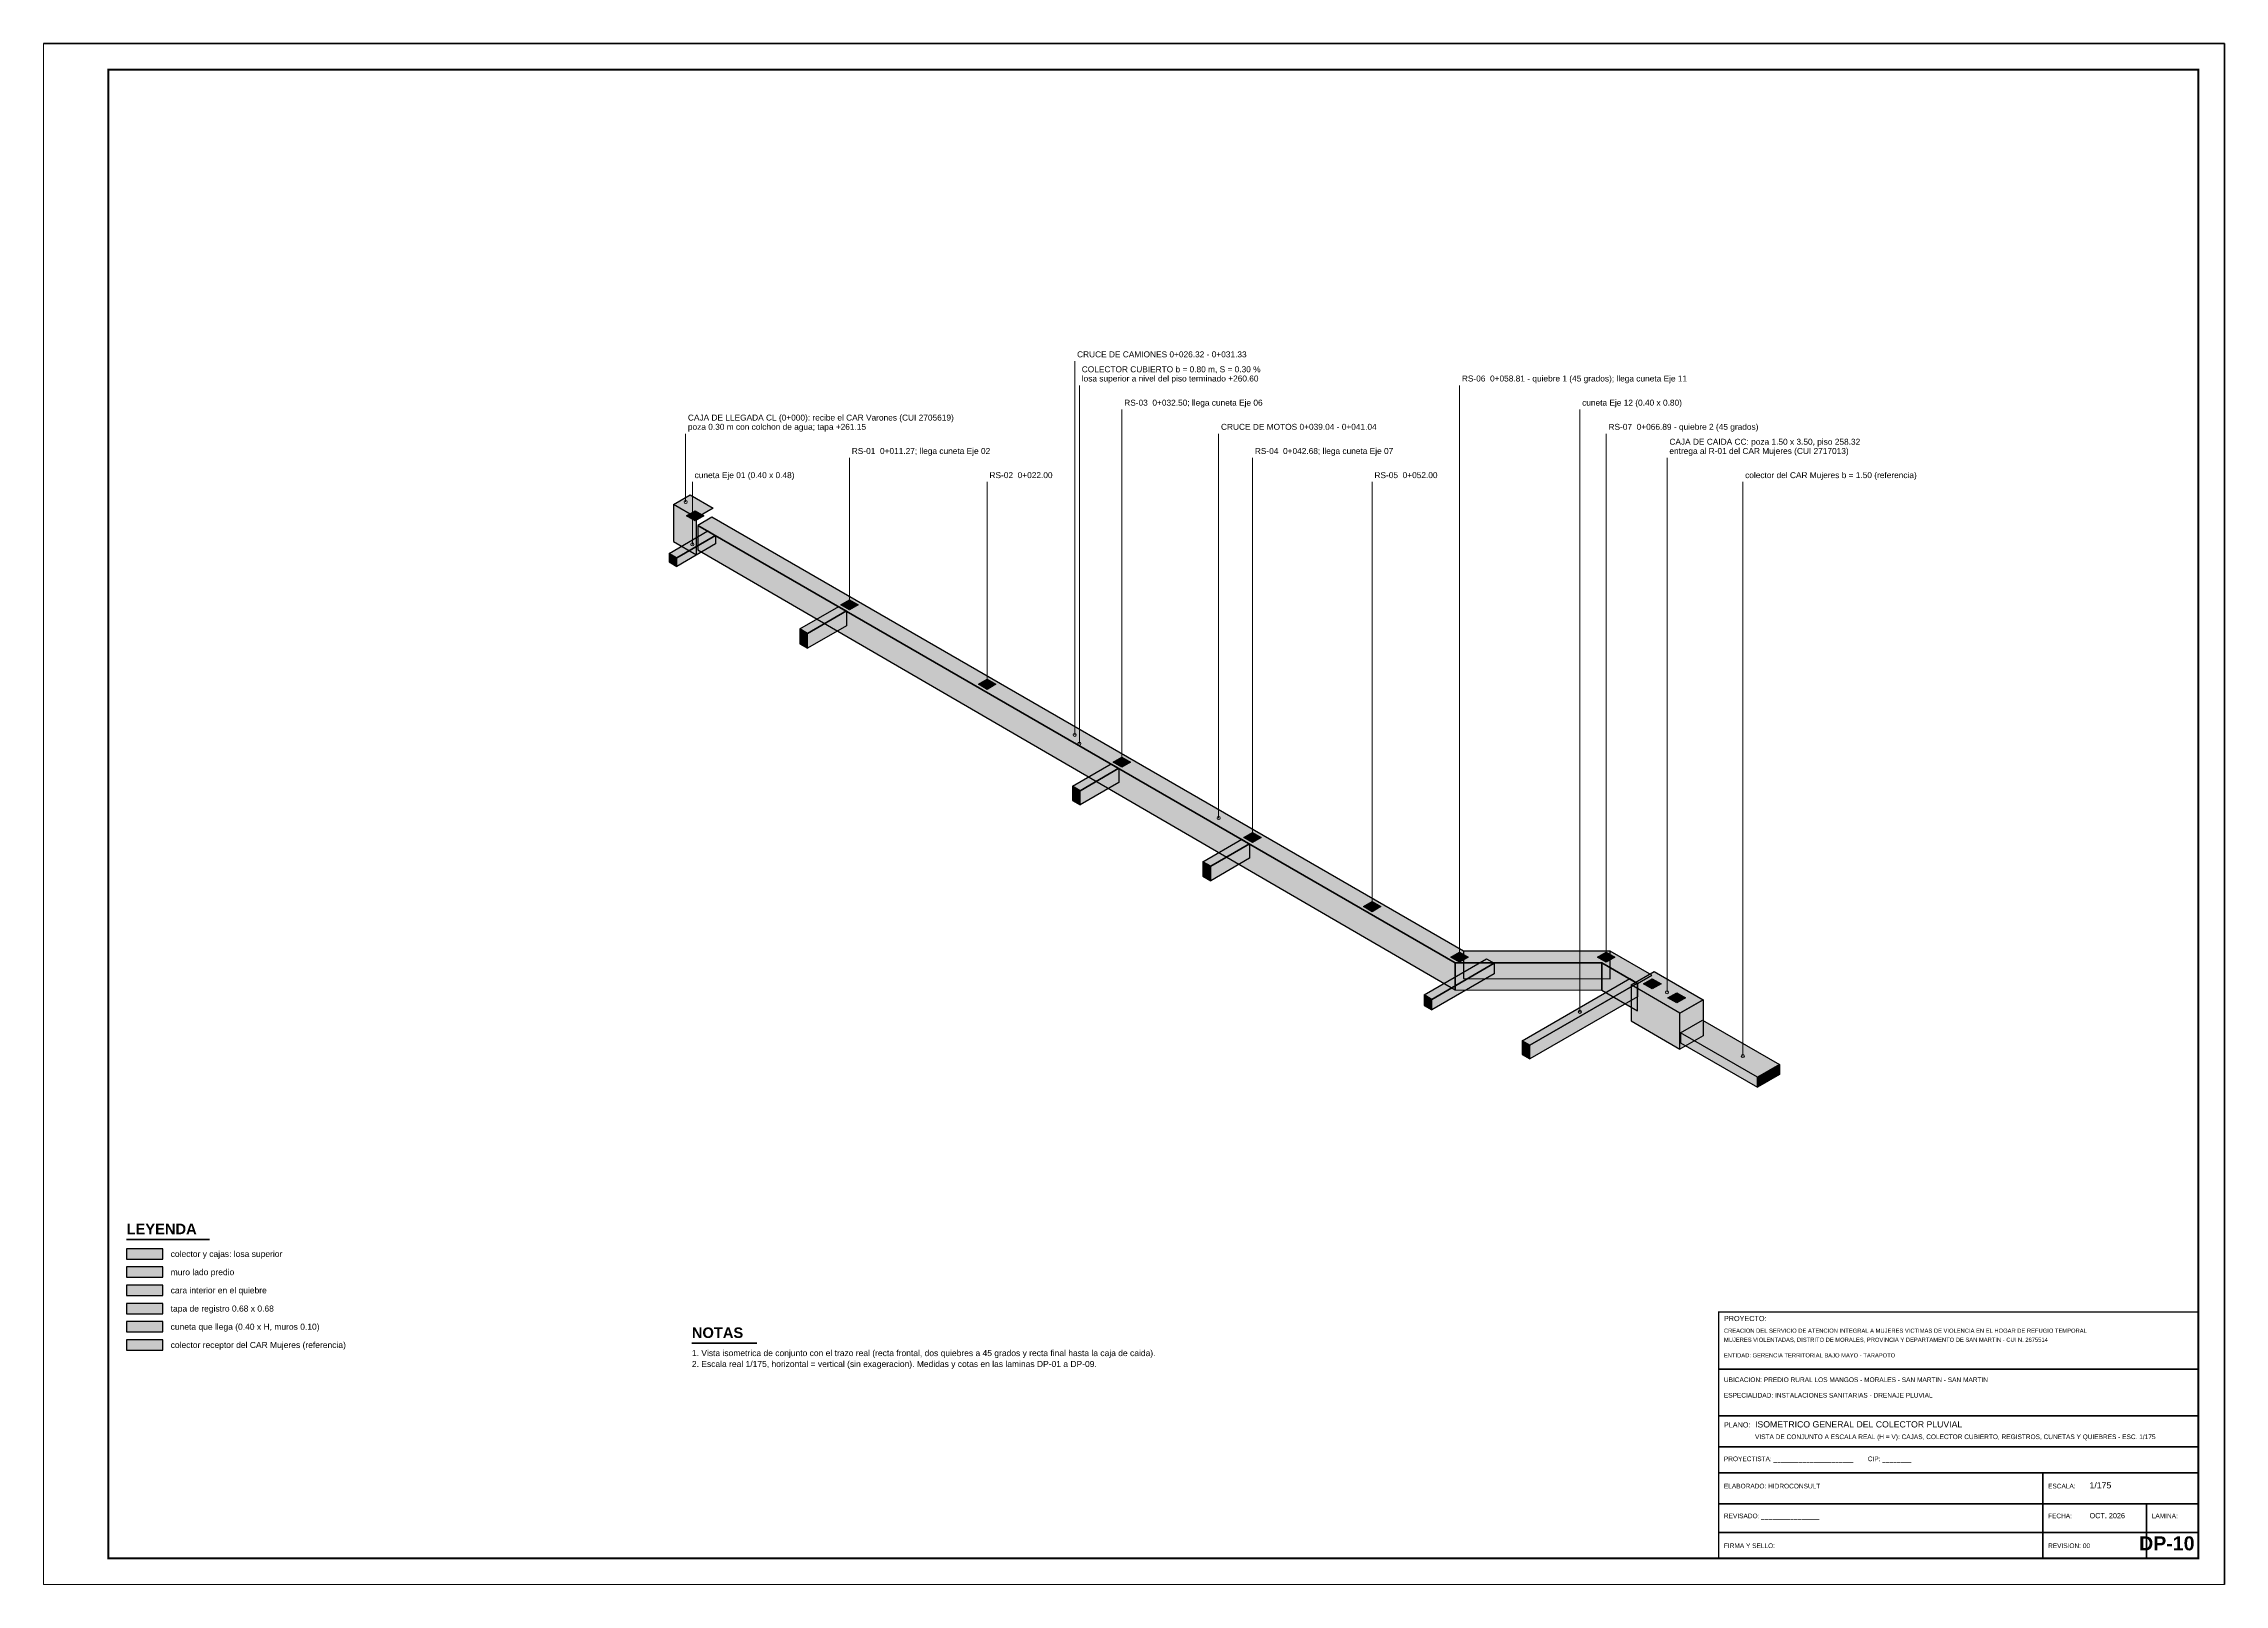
# Paper-space layout 'DP-10' of a CAD drawing. Header units: metres, sheet in millimetres. Extents: x 0 to 841, y 0 to 594.
# The model-space entities are those that its viewports show. They can reach past a viewport. Long polylines and large blocks are cut down to what shows.
import ezdxf
from ezdxf.enums import TextEntityAlignment as Align

# ---------------------------------------------------------------- set-up
doc = ezdxf.new("R2010")
doc.units = ezdxf.units.M
doc.header["$LTSCALE"] = 0.25
for name, color, linetype in [('ISO-ARISTAS', 8, 'CONTINUOUS'), ('LEYENDA', 7, 'CONTINUOUS'), ('ROTULO-TEXTO', 7, 'CONTINUOUS'), ('TEXTOS', 7, 'CONTINUOUS'), ('TEXTOS-NOTAS', 7, 'CONTINUOUS')]:
    doc.layers.add(name, color=color, linetype=linetype)
for name, color, linetype, true_color in [('ISO-CONCRETO-LAT1', 253, 'CONTINUOUS', 0xcecece), ('ISO-CONCRETO-LAT2', 252, 'CONTINUOUS', 0xb2b2b2), ('ISO-CONCRETO-SUP', 254, 'CONTINUOUS', 0xe8e8e8), ('ISO-CUNETA', 94, 'CONTINUOUS', 0xa8d6a8), ('ISO-TAPA', 255, 'CONTINUOUS', 0xf8f4e6), ('ISO-TERRENO', 94, 'CONTINUOUS', 0xd6e2c4)]:
    doc.layers.add(name, color=color, linetype=linetype, true_color=true_color)
for name, color, linetype, lineweight in [('LLAMADAS', 30, 'CONTINUOUS', 18), ('MARCO', 7, 'CONTINUOUS', 50), ('ROTULO', 7, 'CONTINUOUS', 35), ('TITULOS', 160, 'CONTINUOUS', 35)]:
    doc.layers.add(name, color=color, linetype=linetype, lineweight=lineweight)
doc.styles.get("Standard").update_dxf_attribs({"font": 'arial.ttf'})
doc.styles.add('TITULOS', font='arialbd.ttf')

msp = doc.modelspace()

# ---------------------------------------------------------------- hatches: boundary and pattern name
at = {"layer": 'ISO-CONCRETO-LAT1', "true_color": 0xcecece}
h = msp.add_hatch(color=7, dxfattribs=at)
h.dxf.hatch_style = 1
h.paths.add_polyline_path([(349106.58, 9281460.506), (349109.03, 9281460.506), (349109.03, 9281461.206), (349106.58, 9281461.206)])
at = {"layer": 'ISO-CONCRETO-LAT2', "true_color": 0xb2b2b2}
h = msp.add_hatch(color=7, dxfattribs=at)
h.dxf.hatch_style = 1
h.paths.add_polyline_path([(349106.58, 9281459.278), (349109.03, 9281459.278), (349109.03, 9281459.978), (349106.58, 9281459.978)])
at = {"layer": 'ISO-CONCRETO-SUP', "true_color": 0xe8e8e8}
h = msp.add_hatch(color=7, dxfattribs=at)
h.dxf.hatch_style = 1
h.paths.add_polyline_path([(349145.129, 9281511.24), (349196.253, 9281481.724), (349206.151, 9281481.724), (349208.552, 9281480.337), (349209.505, 9281480.887), (349206.709, 9281482.501), (349196.811, 9281482.501), (349146.081, 9281511.79)])
h = msp.add_hatch(color=7, dxfattribs=at)
h.dxf.hatch_style = 1
h.paths.add_polyline_path([(349106.58, 9281461.735), (349109.03, 9281461.735), (349109.03, 9281462.435), (349106.58, 9281462.435)])
at = {"layer": 'ISO-CUNETA', "true_color": 0xa8d6a8}
h = msp.add_hatch(color=7, dxfattribs=at)
h.dxf.hatch_style = 1
h.paths.add_polyline_path([(349106.58, 9281456.821), (349109.03, 9281456.821), (349109.03, 9281457.521), (349106.58, 9281457.521)])
at = {"layer": 'ISO-TAPA', "true_color": 0xf8f4e6}
h = msp.add_hatch(color=7, dxfattribs=at)
h.dxf.hatch_style = 1
h.paths.add_polyline_path([(349106.58, 9281458.049), (349109.03, 9281458.049), (349109.03, 9281458.749), (349106.58, 9281458.749)])
at = {"layer": 'ISO-TERRENO', "true_color": 0xd6e2c4}
h = msp.add_hatch(color=7, dxfattribs=at)
h.dxf.hatch_style = 1
h.paths.add_polyline_path([(349106.58, 9281455.592), (349109.03, 9281455.592), (349109.03, 9281456.292), (349106.58, 9281456.292)])

# ---------------------------------------------------------------- linework, layer by layer
at = {"layer": 'ISO-ARISTAS'}
for points in [[(349144.609, 9281513.29), (349146.168, 9281512.39), (349145.042, 9281511.74), (349143.483, 9281512.64)], [(349143.483, 9281510.14), (349145.042, 9281509.24), (349145.042, 9281511.74), (349143.483, 9281512.64)], [(349144.955, 9281512.23), (349145.544, 9281511.89), (349144.955, 9281511.55), (349144.367, 9281511.89)], [(349145.813, 9281510.865), (349146.332, 9281510.565), (349143.708, 9281509.05), (349143.189, 9281509.35)], [(349146.332, 9281509.985), (349143.708, 9281508.47), (349143.708, 9281509.05), (349146.332, 9281510.565)], [(349145.129, 9281511.24), (349196.253, 9281481.724), (349206.151, 9281481.724), (349208.552, 9281480.337), (349209.505, 9281480.887), (349206.709, 9281482.501), (349196.811, 9281482.501), (349146.081, 9281511.79)], [(349145.129, 9281509.59), (349196.253, 9281479.897), (349196.253, 9281481.724), (349145.129, 9281511.24)], [(349143.189, 9281508.77), (349143.708, 9281508.47), (349143.708, 9281509.05), (349143.189, 9281509.35)], [(349155.365, 9281506.22), (349155.954, 9281505.88), (349155.365, 9281505.54), (349154.776, 9281505.88)], [(349154.646, 9281505.765), (349155.166, 9281505.465), (349152.542, 9281503.95), (349152.022, 9281504.25)], [(349155.166, 9281504.465), (349152.542, 9281502.95), (349152.542, 9281503.95), (349155.166, 9281505.465)], [(349152.022, 9281503.25), (349152.542, 9281502.95), (349152.542, 9281503.95), (349152.022, 9281504.25)], [(349164.658, 9281500.855), (349165.246, 9281500.515), (349164.658, 9281500.175), (349164.069, 9281500.515)], [(349173.032, 9281495.15), (349173.552, 9281494.85), (349170.928, 9281493.335), (349170.408, 9281493.635)], [(349173.552, 9281493.9), (349170.928, 9281492.385), (349170.928, 9281493.335), (349173.552, 9281494.85)], [(349173.751, 9281495.605), (349174.34, 9281495.265), (349173.751, 9281494.925), (349173.162, 9281495.265)], [(349170.408, 9281492.685), (349170.928, 9281492.385), (349170.928, 9281493.335), (349170.408, 9281493.635)], [(349181.848, 9281490.06), (349182.368, 9281489.76), (349179.744, 9281488.245), (349179.224, 9281488.545)], [(349182.567, 9281490.515), (349183.156, 9281490.175), (349182.567, 9281489.835), (349181.978, 9281490.175)], [(349179.224, 9281487.565), (349179.744, 9281487.265), (349179.744, 9281488.245), (349179.224, 9281488.545)], [(349182.368, 9281488.78), (349179.744, 9281487.265), (349179.744, 9281488.245), (349182.368, 9281489.76)], [(349190.638, 9281485.855), (349191.227, 9281485.515), (349190.638, 9281485.175), (349190.049, 9281485.515)], [(349196.811, 9281480.675), (349206.709, 9281480.651), (349206.709, 9281482.501), (349196.811, 9281482.501)], [(349198.366, 9281481.997), (349198.886, 9281481.697), (349194.66, 9281479.257), (349194.14, 9281479.557)], [(349198.886, 9281480.988), (349194.66, 9281478.548), (349194.66, 9281479.257), (349198.886, 9281481.697)], [(349196.538, 9281482.452), (349197.127, 9281482.112), (349196.538, 9281481.772), (349195.949, 9281482.112)], [(349196.253, 9281479.897), (349206.151, 9281479.873), (349206.151, 9281481.724), (349196.253, 9281481.724)], [(349206.433, 9281482.451), (349207.022, 9281482.111), (349206.433, 9281481.771), (349205.844, 9281482.111)], [(349206.151, 9281479.873), (349208.552, 9281478.478), (349208.552, 9281480.337), (349206.151, 9281481.724)], [(349209.678, 9281481.137), (349212.969, 9281479.237), (349211.41, 9281478.337), (349208.119, 9281480.237)], [(349194.14, 9281478.848), (349194.66, 9281478.548), (349194.66, 9281479.257), (349194.14, 9281479.557)], [(349208.026, 9281480.661), (349208.546, 9281480.361), (349201.28, 9281476.166), (349200.76, 9281476.466)], [(349208.546, 9281479.434), (349201.28, 9281475.239), (349201.28, 9281476.166), (349208.546, 9281480.361)], [(349208.119, 9281477.807), (349211.41, 9281475.907), (349211.41, 9281478.337), (349208.119, 9281480.237)], [(349209.548, 9281480.652), (349210.137, 9281480.312), (349209.548, 9281479.972), (349208.959, 9281480.312)], [(349211.193, 9281479.702), (349211.782, 9281479.362), (349211.193, 9281479.022), (349210.605, 9281479.362)], [(349212.969, 9281476.807), (349211.41, 9281475.907), (349211.41, 9281478.337), (349212.969, 9281479.237)], [(349212.925, 9281477.862), (349218.122, 9281474.862), (349216.649, 9281474.012), (349211.453, 9281477.012)], [(349211.453, 9281476.332), (349216.649, 9281473.332), (349216.649, 9281474.012), (349211.453, 9281477.012)], [(349200.76, 9281475.539), (349201.28, 9281475.239), (349201.28, 9281476.166), (349200.76, 9281476.466)], [(349218.122, 9281474.182), (349216.649, 9281473.332), (349216.649, 9281474.012), (349218.122, 9281474.862)]]:
    msp.add_lwpolyline(points, close=True, dxfattribs=at)
at = {"layer": 'ISO-CONCRETO-LAT1'}
msp.add_lwpolyline([(349106.58, 9281460.506), (349109.03, 9281460.506), (349109.03, 9281461.206), (349106.58, 9281461.206)], close=True, dxfattribs=at)
at = {"layer": 'ISO-CONCRETO-LAT1', "true_color": 0xcecece}
for points in [[(349143.483, 9281510.14), (349145.042, 9281509.24), (349143.483, 9281512.64), (349145.042, 9281511.74)], [(349145.129, 9281509.59), (349196.253, 9281479.897), (349145.129, 9281511.24), (349196.253, 9281481.724)], [(349196.253, 9281479.897), (349206.151, 9281479.873), (349196.253, 9281481.724), (349206.151, 9281481.724)], [(349206.151, 9281479.873), (349208.552, 9281478.478), (349206.151, 9281481.724), (349208.552, 9281480.337)], [(349208.119, 9281477.807), (349211.41, 9281475.907), (349208.119, 9281480.237), (349211.41, 9281478.337)]]:
    msp.add_solid(points, dxfattribs=at)
at = {"layer": 'ISO-CONCRETO-LAT2'}
msp.add_lwpolyline([(349106.58, 9281459.278), (349109.03, 9281459.278), (349109.03, 9281459.978), (349106.58, 9281459.978)], close=True, dxfattribs=at)
at = {"layer": 'ISO-CONCRETO-LAT2', "true_color": 0xb2b2b2}
for points in [[(349196.811, 9281480.675), (349206.709, 9281480.651), (349196.811, 9281482.501), (349206.709, 9281482.501)], [(349212.969, 9281476.807), (349211.41, 9281475.907), (349212.969, 9281479.237), (349211.41, 9281478.337)]]:
    msp.add_solid(points, dxfattribs=at)
at = {"layer": 'ISO-CONCRETO-SUP'}
msp.add_lwpolyline([(349106.58, 9281461.735), (349109.03, 9281461.735), (349109.03, 9281462.435), (349106.58, 9281462.435)], close=True, dxfattribs=at)
at = {"layer": 'ISO-CONCRETO-SUP', "true_color": 0xe8e8e8}
for points in [[(349144.609, 9281513.29), (349146.168, 9281512.39), (349143.483, 9281512.64), (349145.042, 9281511.74)], [(349209.678, 9281481.137), (349212.969, 9281479.237), (349208.119, 9281480.237), (349211.41, 9281478.337)]]:
    msp.add_solid(points, dxfattribs=at)
at = {"layer": 'ISO-CUNETA'}
msp.add_lwpolyline([(349106.58, 9281456.821), (349109.03, 9281456.821), (349109.03, 9281457.521), (349106.58, 9281457.521)], close=True, dxfattribs=at)
at = {"layer": 'ISO-CUNETA', "true_color": 0xa8d6a8}
for points in [[(349145.813, 9281510.865), (349146.332, 9281510.565), (349143.189, 9281509.35), (349143.708, 9281509.05)], [(349146.332, 9281509.985), (349143.708, 9281508.47), (349146.332, 9281510.565), (349143.708, 9281509.05)], [(349143.189, 9281508.77), (349143.708, 9281508.47), (349143.189, 9281509.35), (349143.708, 9281509.05)], [(349154.646, 9281505.765), (349155.166, 9281505.465), (349152.022, 9281504.25), (349152.542, 9281503.95)], [(349155.166, 9281504.465), (349152.542, 9281502.95), (349155.166, 9281505.465), (349152.542, 9281503.95)], [(349152.022, 9281503.25), (349152.542, 9281502.95), (349152.022, 9281504.25), (349152.542, 9281503.95)], [(349173.032, 9281495.15), (349173.552, 9281494.85), (349170.408, 9281493.635), (349170.928, 9281493.335)], [(349173.552, 9281493.9), (349170.928, 9281492.385), (349173.552, 9281494.85), (349170.928, 9281493.335)], [(349170.408, 9281492.685), (349170.928, 9281492.385), (349170.408, 9281493.635), (349170.928, 9281493.335)], [(349181.848, 9281490.06), (349182.368, 9281489.76), (349179.224, 9281488.545), (349179.744, 9281488.245)], [(349179.224, 9281487.565), (349179.744, 9281487.265), (349179.224, 9281488.545), (349179.744, 9281488.245)], [(349182.368, 9281488.78), (349179.744, 9281487.265), (349182.368, 9281489.76), (349179.744, 9281488.245)], [(349198.366, 9281481.997), (349198.886, 9281481.697), (349194.14, 9281479.557), (349194.66, 9281479.257)], [(349198.886, 9281480.988), (349194.66, 9281478.548), (349198.886, 9281481.697), (349194.66, 9281479.257)], [(349194.14, 9281478.848), (349194.66, 9281478.548), (349194.14, 9281479.557), (349194.66, 9281479.257)], [(349208.026, 9281480.661), (349208.546, 9281480.361), (349200.76, 9281476.466), (349201.28, 9281476.166)], [(349208.546, 9281479.434), (349201.28, 9281475.239), (349208.546, 9281480.361), (349201.28, 9281476.166)], [(349200.76, 9281475.539), (349201.28, 9281475.239), (349200.76, 9281476.466), (349201.28, 9281476.166)]]:
    msp.add_solid(points, dxfattribs=at)
at = {"layer": 'ISO-TAPA'}
msp.add_lwpolyline([(349106.58, 9281458.049), (349109.03, 9281458.049), (349109.03, 9281458.749), (349106.58, 9281458.749)], close=True, dxfattribs=at)
at = {"layer": 'ISO-TAPA', "true_color": 0xf8f4e6}
for points in [[(349144.955, 9281512.23), (349145.544, 9281511.89), (349144.367, 9281511.89), (349144.955, 9281511.55)], [(349155.365, 9281506.22), (349155.954, 9281505.88), (349154.776, 9281505.88), (349155.365, 9281505.54)], [(349164.658, 9281500.855), (349165.246, 9281500.515), (349164.069, 9281500.515), (349164.658, 9281500.175)], [(349173.751, 9281495.605), (349174.34, 9281495.265), (349173.162, 9281495.265), (349173.751, 9281494.925)], [(349182.567, 9281490.515), (349183.156, 9281490.175), (349181.978, 9281490.175), (349182.567, 9281489.835)], [(349190.638, 9281485.855), (349191.227, 9281485.515), (349190.049, 9281485.515), (349190.638, 9281485.175)], [(349196.538, 9281482.452), (349197.127, 9281482.112), (349195.949, 9281482.112), (349196.538, 9281481.772)], [(349206.433, 9281482.451), (349207.022, 9281482.111), (349205.844, 9281482.111), (349206.433, 9281481.771)], [(349209.548, 9281480.652), (349210.137, 9281480.312), (349208.959, 9281480.312), (349209.548, 9281479.972)], [(349211.193, 9281479.702), (349211.782, 9281479.362), (349210.605, 9281479.362), (349211.193, 9281479.022)]]:
    msp.add_solid(points, dxfattribs=at)
at = {"layer": 'ISO-TERRENO'}
msp.add_lwpolyline([(349106.58, 9281455.592), (349109.03, 9281455.592), (349109.03, 9281456.292), (349106.58, 9281456.292)], close=True, dxfattribs=at)
at = {"layer": 'ISO-TERRENO', "true_color": 0xd6e2c4}
for points in [[(349212.925, 9281477.862), (349218.122, 9281474.862), (349211.453, 9281477.012), (349216.649, 9281474.012)], [(349211.453, 9281476.332), (349216.649, 9281473.332), (349211.453, 9281477.012), (349216.649, 9281474.012)], [(349218.122, 9281474.182), (349216.649, 9281473.332), (349218.122, 9281474.862), (349216.649, 9281474.012)]]:
    msp.add_solid(points, dxfattribs=at)
at = {"layer": 'LLAMADAS'}
for p, q in [((349170.568, 9281497.102), (349170.568, 9281522.315)), ((349170.886, 9281496.515), (349170.886, 9281520.685)), ((349196.538, 9281482.112), (349196.538, 9281520.685)), ((349173.751, 9281495.265), (349173.751, 9281519.055)), ((349204.653, 9281478.414), (349204.653, 9281519.055)), ((349144.306, 9281512.815), (349144.306, 9281517.425)), ((349180.281, 9281491.495), (349180.281, 9281517.425)), ((349206.433, 9281482.111), (349206.433, 9281517.425)), ((349155.365, 9281505.88), (349155.365, 9281515.795)), ((349182.567, 9281490.175), (349182.567, 9281515.795)), ((349210.544, 9281479.737), (349210.544, 9281515.795)), ((349144.761, 9281509.957), (349144.761, 9281514.165)), ((349164.658, 9281500.515), (349164.658, 9281514.165)), ((349190.638, 9281485.515), (349190.638, 9281514.165)), ((349215.653, 9281475.437), (349215.653, 9281514.165))]:
    msp.add_line(p, q, dxfattribs=at)
for centre in [(349144.306, 9281512.815), (349144.761, 9281509.957), (349155.365, 9281505.88), (349164.658, 9281500.515), (349170.568, 9281497.102), (349170.886, 9281496.515), (349173.751, 9281495.265), (349180.281, 9281491.495), (349182.567, 9281490.175), (349190.638, 9281485.515), (349196.538, 9281482.112), (349206.433, 9281482.111), (349210.544, 9281479.737), (349204.653, 9281478.414), (349215.653, 9281475.437)]:
    msp.add_circle(centre, 0.105, dxfattribs=at)
at = {"layer": 'MARCO'}
msp.add_lwpolyline([(349100.98, 9281439.79), (349248.155, 9281439.79), (349248.155, 9281543.74), (349100.98, 9281543.74)], close=True, dxfattribs=at)
at = {"layer": 'MARCO', "const_width": 0.14}
msp.add_lwpolyline([(349105.355, 9281441.54), (349246.405, 9281441.54), (349246.405, 9281541.99), (349105.355, 9281541.99)], close=True, dxfattribs=at)
at = {"layer": 'ROTULO'}
for p, q in [((349214.03, 9281454.315), (349246.405, 9281454.315)), ((349214.03, 9281451.165), (349246.405, 9281451.165)), ((349214.03, 9281449.065), (349246.405, 9281449.065)), ((349214.03, 9281447.315), (349246.405, 9281447.315)), ((349235.905, 9281447.315), (349235.905, 9281441.54)), ((349214.03, 9281445.215), (349246.405, 9281445.215)), ((349242.905, 9281445.215), (349242.905, 9281441.54)), ((349214.03, 9281443.29), (349246.405, 9281443.29))]:
    msp.add_line(p, q, dxfattribs=at)
at = {"layer": 'ROTULO', "const_width": 0.0875}
msp.add_lwpolyline([(349214.03, 9281441.54), (349246.405, 9281441.54), (349246.405, 9281458.165), (349214.03, 9281458.165)], close=True, dxfattribs=at)
at = {"layer": 'TITULOS'}
for p, q in [((349106.58, 9281463.065), (349112.18, 9281463.065)), ((349144.73, 9281456.065), (349149.105, 9281456.065))]:
    msp.add_line(p, q, dxfattribs=at)

# ---------------------------------------------------------------- texts
at = {"layer": 'LEYENDA'}
for s, p in [('colector y cajas: losa superior', (349109.555, 9281462.085)), ('muro lado predio', (349109.555, 9281460.856)), ('cara interior en el quiebre', (349109.555, 9281459.628)), ('tapa de registro 0.68 x 0.68', (349109.555, 9281458.399)), ('cuneta que llega (0.40 x H, muros 0.10)', (349109.555, 9281457.171)), ('colector receptor del CAR Mujeres (referencia)', (349109.555, 9281455.942))]:
    msp.add_text(s, height=0.4095, dxfattribs=at).set_placement(p, align=Align.MIDDLE_LEFT)
at = {"layer": 'ROTULO-TEXTO'}
for s, height, p in [('PROYECTO:', 0.35, (349214.38, 9281457.552)), ('CREACION DEL SERVICIO DE ATENCION INTEGRAL A MUJERES VICTIMAS DE VIOLENCIA EN EL HOGAR DE REFUGIO TEMPORAL', 0.28, (349214.38, 9281456.765)), ('MUJERES VIOLENTADAS, DISTRITO DE MORALES, PROVINCIA Y DEPARTAMENTO DE SAN MARTIN - CUI N. 2675514', 0.28, (349214.38, 9281456.152)), ('ENTIDAD: GERENCIA TERRITORIAL BAJO MAYO - TARAPOTO', 0.28, (349214.38, 9281455.102)), ('UBICACION: PREDIO RURAL LOS MANGOS - MORALES - SAN MARTIN - SAN MARTIN', 0.315, (349214.38, 9281453.44)), ('ESPECIALIDAD: INSTALACIONES SANITARIAS - DRENAJE PLUVIAL', 0.315, (349214.38, 9281452.39)), ('PLANO:', 0.35, (349214.38, 9281450.377)), ('ISOMETRICO GENERAL DEL COLECTOR PLUVIAL', 0.42, (349216.48, 9281450.377)), ('VISTA DE CONJUNTO A ESCALA REAL (H = V): CAJAS, COLECTOR CUBIERTO, REGISTROS, CUNETAS Y QUIEBRES - ESC. 1/175', 0.315, (349216.48, 9281449.59)), ('PROYECTISTA: ______________________        CIP: ________', 0.315, (349214.38, 9281448.102)), ('ELABORADO: HIDROCONSULT', 0.315, (349214.38, 9281446.265)), ('ESCALA:', 0.315, (349236.255, 9281446.265)), ('1/175', 0.42, (349239.055, 9281446.265)), ('REVISADO: ________________', 0.315, (349214.38, 9281444.252)), ('FECHA:', 0.315, (349236.255, 9281444.252)), ('OCT. 2026', 0.35, (349239.055, 9281444.252)), ('LAMINA:', 0.315, (349243.255, 9281444.252)), ('FIRMA Y SELLO:', 0.315, (349214.38, 9281442.24)), ('REVISION: 00', 0.315, (349236.255, 9281442.24))]:
    msp.add_text(s, height=height, dxfattribs=at).set_placement(p)
at = {"layer": 'TEXTOS', "color": 30}
for s, p in [('CRUCE DE CAMIONES 0+026.32 - 0+031.33', (349170.726, 9281522.455)), ('RS-06  0+058.81 - quiebre 1 (45 grados); llega cuneta Eje 11', (349196.695, 9281520.825)), ('RS-03  0+032.50; llega cuneta Eje 06', (349173.908, 9281519.195)), ('CAJA DE LLEGADA CL (0+000): recibe el CAR Varones (CUI 2705619)', (349144.463, 9281518.188)), ('poza 0.30 m con colchon de agua; tapa +261.15', (349144.463, 9281517.565)), ('CRUCE DE MOTOS 0+039.04 - 0+041.04', (349180.438, 9281517.565)), ('RS-07  0+066.89 - quiebre 2 (45 grados)', (349206.59, 9281517.565)), ('RS-01  0+011.27; llega cuneta Eje 02', (349155.523, 9281515.935)), ('RS-04  0+042.68; llega cuneta Eje 07', (349182.724, 9281515.935)), ('entrega al R-01 del CAR Mujeres (CUI 2717013)', (349210.701, 9281515.935)), ('CAJA DE CAIDA CC: poza 1.50 x 3.50, piso 258.32', (349210.701, 9281516.558)), ('RS-02  0+022.00', (349164.815, 9281514.305)), ('RS-05  0+052.00', (349190.796, 9281514.305))]:
    msp.add_text(s, height=0.40162, dxfattribs=at).set_placement(p, align=Align.BOTTOM_LEFT)
at = {"layer": 'TEXTOS', "color": 250}
for s, p in [('COLECTOR CUBIERTO b = 0.80 m, S = 0.30 %', (349171.043, 9281521.448)), ('losa superior a nivel del piso terminado +260.60', (349171.043, 9281520.825))]:
    msp.add_text(s, height=0.40162, dxfattribs=at).set_placement(p, align=Align.BOTTOM_LEFT)
at = {"layer": 'TEXTOS', "color": 94}
for s, p in [('cuneta Eje 12 (0.40 x 0.80)', (349204.811, 9281519.195)), ('cuneta Eje 01 (0.40 x 0.48)', (349144.918, 9281514.305))]:
    msp.add_text(s, height=0.40162, dxfattribs=at).set_placement(p, align=Align.BOTTOM_LEFT)
at = {"layer": 'TEXTOS', "color": 8}
msp.add_text('colector del CAR Mujeres b = 1.50 (referencia)', height=0.40162, dxfattribs=at).set_placement((349215.811, 9281514.305), align=Align.BOTTOM_LEFT)
at = {"layer": 'TEXTOS-NOTAS'}
for s, p in [('2. Escala real 1/175, horizontal = vertical (sin exageracion). Medidas y cotas en las laminas DP-01 a DP-09.', (349144.73, 9281454.455)), ('1. Vista isometrica de conjunto con el trazo real (recta frontal, dos quiebres a 45 grados y recta final hasta la caja de caida).', (349144.73, 9281455.19))]:
    msp.add_text(s, height=0.4095, dxfattribs=at).set_placement(p)
at = {"layer": 'TITULOS', "style": 'TITULOS'}
for s, p in [('LEYENDA', (349106.58, 9281463.415)), ('NOTAS', (349144.73, 9281456.415))]:
    msp.add_text(s, height=0.7088, dxfattribs=at).set_placement(p)
msp.add_text('DP-10', height=0.945, dxfattribs=at).set_placement((349246.142, 9281441.802), align=Align.BOTTOM_RIGHT)

psp = doc.layouts.new('DP-10')

# ---------------------------------------------------------------- viewports
at = {"layer": 'MARCO'}
psp.add_viewport(center=(420.5, 297), size=(841, 594), view_center_point=(349174.568, 9281491.765), view_height=103.95, dxfattribs=at)

doc.saveas('drawing.dxf')
